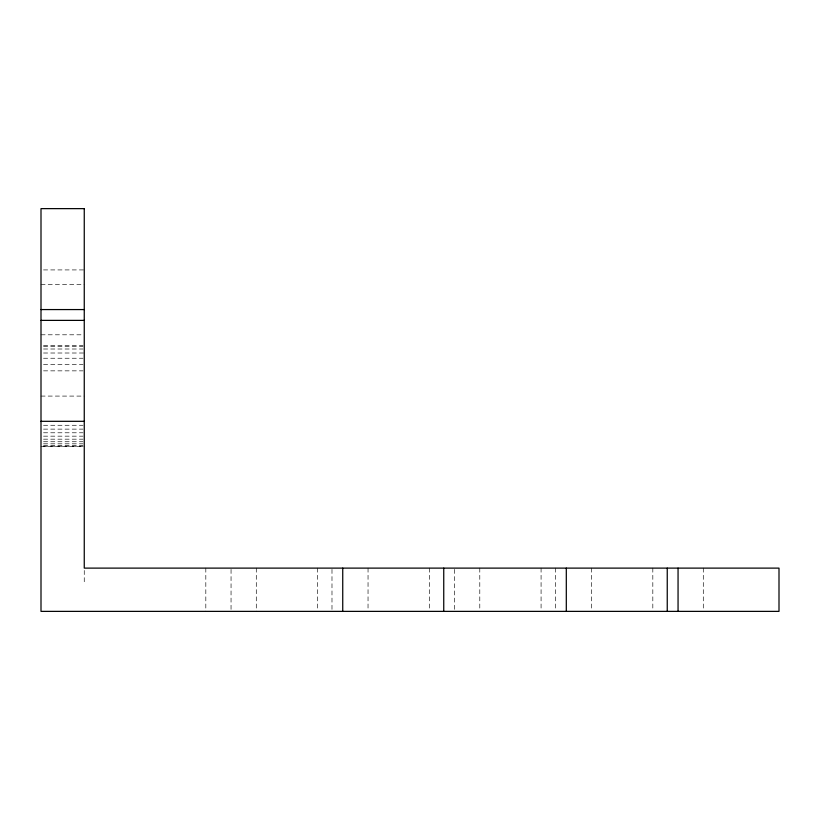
<?xml version="1.0" encoding="UTF-8"?>
<svg xmlns="http://www.w3.org/2000/svg" width="820" height="820" viewBox="0 0 820 820"><rect width="100%" height="100%" fill="white"/><g stroke="black" fill="none" stroke-linecap="round" stroke-linejoin="round"><path stroke-width="0.61" stroke-dasharray="4.1 3.07" d="M43.542 269.923L84.255 269.923M41 284.335L84.255 284.335M41 334.796L82.984 334.806M43.542 345.62L82.984 345.62M43.542 346.481L82.984 346.481M43.542 349.002L82.984 349.002M43.542 353.01L84.255 353.01M43.542 358.237L82.984 358.237M43.542 364.326L82.984 364.326M43.542 370.855L82.984 370.855M41 396.08L84.255 396.091M43.542 425.272L82.984 425.272M43.542 429.126L82.984 429.126M43.542 432.786L82.984 432.786M43.542 436.158L82.984 436.158M43.542 439.171L82.984 439.171M43.542 441.744L82.984 441.744M43.542 443.815L82.984 443.815M43.542 445.332L82.984 445.332M43.542 446.254L82.984 446.254M41 446.551L84.255 446.562M703.293 568.116L703.293 610.101M652.822 568.116L652.822 610.101M591.538 568.116L591.538 610.101M555.489 568.116L555.489 610.101M541.077 568.116L541.077 610.101M479.792 568.116L479.792 610.101M454.557 569.387L454.557 610.101M429.321 568.116L429.321 610.101M368.047 568.116L368.036 610.101M331.987 569.387L331.987 611.371M317.565 568.116L317.565 610.101M256.291 568.116L256.291 611.371M231.055 569.387L231.045 610.101M205.82 568.116L205.82 611.371M84.255 570.484L84.255 583.543"/><path stroke-width="1.23" d="M41 309.57L84.255 309.57M41 320.384L84.255 320.384M41 421.316L84.255 421.316M678.058 568.116L678.058 611.371M667.244 568.116L667.244 611.371M566.302 568.116L566.302 611.371M443.743 568.116L443.743 611.371M342.739 568.116L342.739 611.371M84.255 208.639L41 208.628L41 611.371L779 611.371L779 568.116L84.255 568.116L84.255 208.628"/></g></svg>
